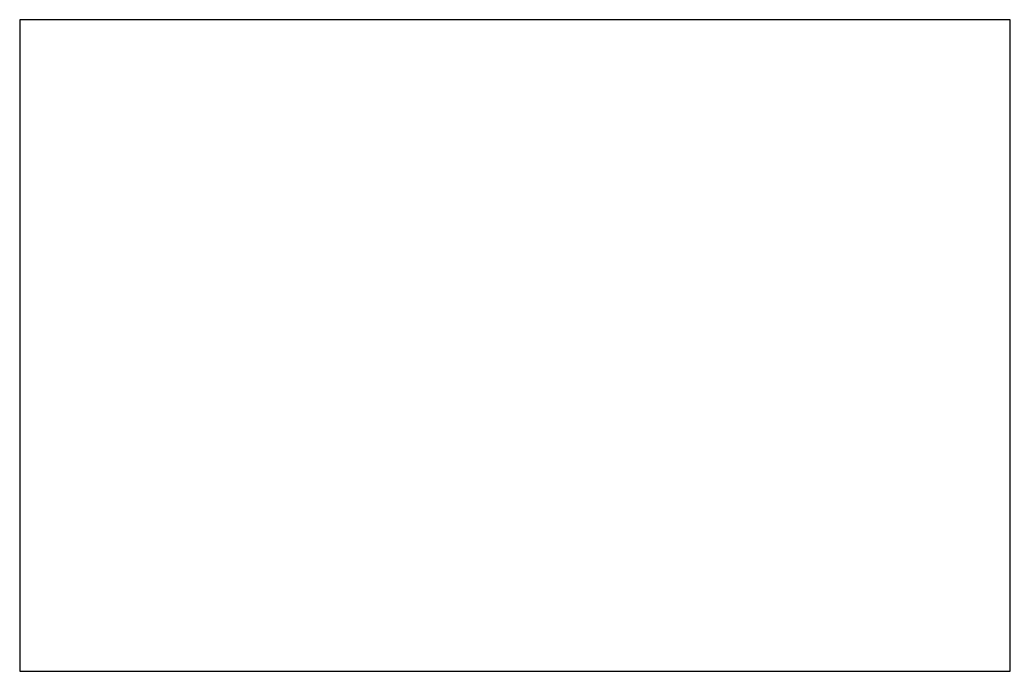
# Paper-space layout 'TITLE BLOCK' of a CAD drawing. Header units: inches. Extents: x 0.5 to 35.5, y 0.5 to 23.5.
import ezdxf

# ---------------------------------------------------------------- set-up
doc = ezdxf.new("R2010")
doc.units = ezdxf.units.IN
doc.header["$MEASUREMENT"] = 0

psp = doc.layouts.new('TITLE BLOCK')

# ---------------------------------------------------------------- linework, layer by layer
psp.add_lwpolyline([(0.5, 0.5), (35.5, 0.5), (35.5, 23.5), (0.5, 23.5)], close=True)

doc.saveas('drawing.dxf')
